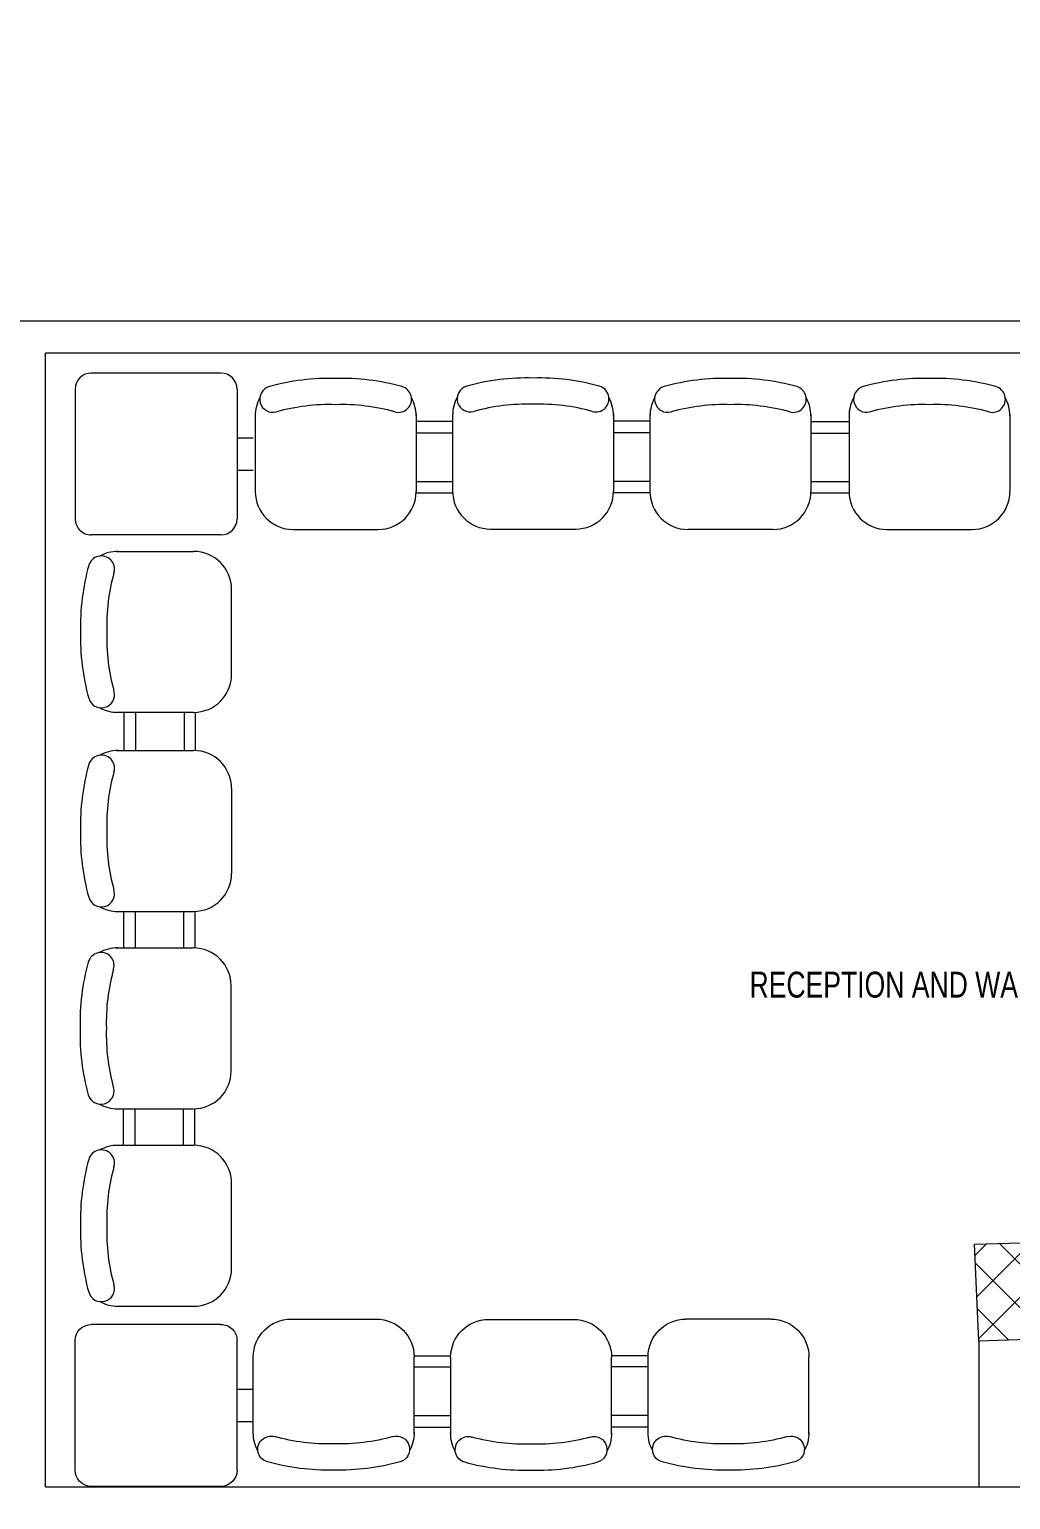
# Model space of a CAD drawing. Header units: millimetres. Extents: x -160614 to 59925, y -157025 to 0.
# Drawn here: x -122458 to -119428, y -109382 to -104843 of the extents above; entities that cross this region are included whole.
import ezdxf
from ezdxf.enums import TextEntityAlignment as Align

# ---------------------------------------------------------------- set-up
doc = ezdxf.new("R2010")
doc.units = ezdxf.units.MM
doc.header["$LTSCALE"] = 8
doc.layers.get('0').update_dxf_attribs({"color": 9, "lineweight": 5})
for name, color, linetype, lineweight in [('72_EGR_BASE_TEXT', 9, 'Continuous', 5), ('72_EGR_EQP_TAG', 9, 'Continuous', 5), ('C-HYDR-CTCH', 9, 'Continuous', 5), ('Hatch', 9, 'Continuous', 5), ('LOADING', 9, 'Continuous', 5), ('Structure', 9, 'Continuous', 5), ('Walls', 9, 'Continuous', 5)]:
    doc.layers.add(name, color=color, linetype=linetype, lineweight=lineweight)
doc.layers.get('0').off()
doc.layers.get('0').freeze()
doc.styles.get("Standard").update_dxf_attribs({"font": 'ARIALUNI.TTF'})
doc.styles.add('X3G_ENTITY_258862', font='swisscl.ttf', dxfattribs={"height": 200})

# ---------------------------------------------------------------- blocks, each defined once
blk = doc.blocks.new('A$C47696aed')
at = {"layer": 'Hatch'}
h = blk.add_hatch(dxfattribs=at)
h.set_pattern_fill('ANSI37', color=256, scale=30)
h.paths.add_polyline_path([(50952.7, 21917.9), (50348.7, 21909.7), (50352.6, 21621.3), (50956.6, 21629.5)])
h.paths.add_polyline_path([(43791.9, 21910.1), (43208.4, 21904.7), (43188.5, 21613.3), (43772, 21618.7)])
h.paths.add_polyline_path([(29414.9, 21902.8), (28815.8, 21898.7), (28810.1, 21605.6), (29409.2, 21609.7)])
h.paths.add_polyline_path([(36600.2, 21904.9), (35999, 21897.4), (35990.7, 21611.8), (36591.9, 21619.3)])
h.paths.add_polyline_path([(22195.7, 21912), (21589.3, 21890.2), (21603.8, 21597.6), (22210.2, 21619.5)])
h.paths.add_polyline_path([(15459.1, 21901.7), (14237.2, 21925.6), (14230.7, 21629.5), (15452.7, 21605.5)])
h.paths.add_polyline_path([(15473.2, 14701.6), (14258.2, 14685.8), (14244.7, 14393.4), (15459.7, 14409.1)])
h.paths.add_polyline_path([(15447.1, 7508.4), (14244, 7492.4), (14238.3, 7199.4), (15441.4, 7215.3)])
h.paths.add_polyline_path([(15465.6, 309.7), (14269, 298.3), (14271.8, 3.8), (15468.5, 15.2)])
h.paths.add_polyline_path([(7830.6, 311.8), (7227.1, 308.1), (7237.7, 22.6), (7841.3, 26.3)])
h.paths.add_polyline_path([(7815.2, 7509.8), (7218.4, 7511.4), (7218.2, 7210.2), (7815.1, 7208.6)])
h.paths.add_polyline_path([(7825.1, 14699.4), (7205.8, 14700.6), (7195.2, 14397.6), (7814.5, 14396.4)])
h.paths.add_polyline_path([(7801.7, 21878.7), (7201.1, 21893.2), (7197.5, 21603.6), (7798.1, 21589.1)])
h.paths.add_polyline_path([(602.6, 21876.9), (0, 21899.6), (1.9, 21611.2), (604.5, 21588.5)])
h.paths.add_polyline_path([(610.4, 7498.6), (8.3, 7491.6), (11.7, 7200), (613.7, 7206.9)])
h.paths.add_polyline_path([(627.9, 303.9), (29.5, 302.9), (34.3, 2.3), (632.7, 3.3)])
h.paths.add_polyline_path([(22214.6, 317.2), (21608.9, 304.3), (21614.6, 3.1), (22220.3, 16)])
h.paths.add_polyline_path([(22208.1, 7509.7), (21613.7, 7492.1), (21615.8, 7195.5), (22210.2, 7213.1)])
h.paths.add_polyline_path([(22199.3, 14717.7), (21600.4, 14710), (21604.4, 14409.9), (22203.4, 14417.6)])
h.paths.add_polyline_path([(29399.7, 14702.4), (28797.7, 14707.1), (28802, 14415), (29403.9, 14410.3)])
h.paths.add_polyline_path([(29403.4, 7519.8), (28799.6, 7502.2), (28813, 7202.1), (29413.1, 7223.2)])
h.paths.add_polyline_path([(29419.5, 303.8), (28815.7, 310.4), (28813.3, 24.7), (29417.2, 18.1)])
h.paths.add_polyline_path([(36618, 314.2), (36020.7, 299.7), (36029.7, 0), (36627, 14.6)])
h.paths.add_polyline_path([(36610.7, 7502.6), (36009.5, 7504.5), (36010.6, 7207.3), (36611.9, 7205.4)])
h.paths.add_polyline_path([(36574.3, 14706.4), (35993.4, 14711.1), (36013.1, 14421.3), (36594, 14416.6)])
h.paths.add_polyline_path([(43777.6, 14705.7), (43180, 14719.4), (43182, 14427.5), (43779.6, 14413.8)])
h.paths.add_polyline_path([(43778.6, 7507.1), (43210.2, 7499.5), (43212, 7205.4), (43780.5, 7213)])
h.paths.add_polyline_path([(43815.7, 310), (43210.4, 307.3), (43211.8, 2.8), (43817, 5.4)])
h.paths.add_polyline_path([(50989.9, 309.5), (50401.9, 325.5), (50388.7, 18.3), (50976.7, 2.3)])
h.paths.add_polyline_path([(50974.1, 7508.9), (50370.9, 7510), (50368.9, 7213.4), (50972.2, 7212.3)])
at = {"layer": 'C-HYDR-CTCH', "color": 4, "flags": 128}
blk.add_lwpolyline([(28813, 7202.1), (28799.6, 7502.2), (29403.4, 7519.8), (29413.1, 7223.2)], close=True, dxfattribs=at)
blk = doc.blocks.new('3 seats beam chair')
at = {"layer": 'LOADING', "ltscale": 20}
for p, q in [((-740534, -1008988.2), (-740317.9, -1008988.2)), ((-740534, -1008988.2), (-740295.5, -1008988.2)), ((-740178.3, -1009367.9), (-740178.3, -1009105.4)), ((-740534, -1009485), (-740295.5, -1009485)), ((-740511, -1009485), (-740511, -1009602.9)), ((-740474.9, -1009485), (-740474.9, -1009602.9)), ((-740325, -1009485), (-740325, -1009602.9)), ((-740290.3, -1009484.9), (-740290.3, -1009602.9)), ((-740534, -1009602.8), (-740295.5, -1009602.8)), ((-740178.3, -1009720), (-740178.3, -1009982.5)), ((-740534, -1010099.7), (-740295.5, -1010099.7)), ((-740534, -1010099.7), (-740317.9, -1010099.7)), ((-740512.3, -1010099.6), (-740512.3, -1010212.3)), ((-740476.2, -1010099.6), (-740476.2, -1010212.3)), ((-740326.3, -1010099.6), (-740326.3, -1010212.3)), ((-740291.5, -1010099.6), (-740291.5, -1010212.4)), ((-740535.3, -1010212.3), (-740319.1, -1010212.3)), ((-740535.3, -1010212.3), (-740296.7, -1010212.3)), ((-740179.5, -1010592), (-740179.5, -1010329.5)), ((-740535.3, -1010709.2), (-740296.7, -1010709.2)), ((-740512.3, -1010821.9), (-740512.3, -1010709.2)), ((-740476.2, -1010821.9), (-740476.2, -1010709.2)), ((-740326.3, -1010821.9), (-740326.3, -1010709.2)), ((-740291.5, -1010821.9), (-740291.5, -1010709.1)), ((-740534, -1010821.8), (-740295.5, -1010821.8)), ((-740534, -1010821.8), (-740317.9, -1010821.8)), ((-740178.3, -1011201.5), (-740178.3, -1010939)), ((-740534, -1011318.7), (-740295.5, -1011318.7))]:
    blk.add_line(p, q, dxfattribs=at)
for centre, radius, start, end in [((-740528.8, -1009105.4), 117.2, 90, 118.9699), ((-740295.5, -1009105.4), 117.2, 0, 90), ((-739957.4, -1009217.1), 687.4, 164.361, 181.6247), ((-740580.4, -1009042.7), 40.5, 344.361, 164.361), ((-739957.4, -1009217.1), 606.4, 164.361, 181.8419), ((-739957.4, -1009256.1), 687.4, 178.3753, 195.639), ((-739957.4, -1009256.1), 606.4, 178.1581, 195.639), ((-740295.5, -1009367.9), 117.2, 270, 0), ((-740580.4, -1009430.5), 40.5, 195.639, 15.639), ((-740528.8, -1009367.9), 117.2, 241.0301, 270), ((-740580.4, -1009657.4), 40.5, 344.361, 164.361), ((-740528.8, -1009720), 117.2, 90, 118.9699), ((-740295.5, -1009720), 117.2, 0, 90), ((-739957.4, -1009831.8), 687.4, 164.361, 181.6247), ((-739957.4, -1009831.8), 606.4, 164.361, 181.8419), ((-739957.4, -1009870.8), 687.4, 178.3753, 195.639), ((-739957.4, -1009870.8), 606.4, 178.1581, 195.639), ((-740295.5, -1009982.5), 117.2, 270, 0), ((-740580.4, -1010045.1), 40.5, 195.639, 15.639), ((-740528.8, -1009982.5), 117.2, 241.0301, 270), ((-740530.1, -1010329.5), 117.2, 90, 118.9699), ((-740296.7, -1010329.5), 117.2, 0, 90), ((-739958.7, -1010441.3), 687.4, 164.361, 181.6247), ((-740581.6, -1010266.9), 40.5, 344.361, 164.361), ((-739958.7, -1010441.3), 606.4, 164.361, 181.8419), ((-739958.7, -1010480.3), 687.4, 178.3753, 195.639), ((-739958.7, -1010480.3), 606.4, 178.1581, 195.639), ((-740296.7, -1010592), 117.2, 270, 0), ((-740581.6, -1010654.6), 40.5, 195.639, 15.639), ((-740530.1, -1010592), 117.2, 241.0301, 270), ((-740580.4, -1010876.4), 40.5, 344.361, 164.361), ((-740528.8, -1010939), 117.2, 90, 118.9699), ((-740295.5, -1010939), 117.2, 0, 90), ((-739957.4, -1011050.8), 687.4, 164.361, 181.6247), ((-739957.4, -1011050.8), 606.4, 164.361, 181.8419), ((-739957.4, -1011089.8), 687.4, 178.3753, 195.639), ((-739957.4, -1011089.8), 606.4, 178.1581, 195.639), ((-740295.5, -1011201.5), 117.2, 270, 0), ((-740580.4, -1011264.1), 40.5, 195.639, 15.639), ((-740528.8, -1011201.5), 117.2, 241.0301, 270)]:
    blk.add_arc(centre, radius, start, end, dxfattribs=at)
at = {"layer": 'LOADING', "ltscale": 10}
blk.add_attdef('NMF0003', text='', height=50, dxfattribs=at).set_placement((-740377, -1009031.1), align=Align.TOP_CENTER)
blk = doc.blocks.new('GF21009T-P')
for p, q in [((0.4002, 0.5), (0, 0.5)), ((-0.0499, 0.4501), (-0.0499, 0.0499)), ((0.4501, 0.4501), (0.4501, 0.0499)), ((0.4501, 0.3), (0.5001, 0.3)), ((0.4501, 0.2), (0.5001, 0.2)), ((0.4002, 0), (0, 0))]:
    blk.add_line(p, q)
for centre, start, end in [((0, 0.4501), 90, 180), ((0.4002, 0.4501), 0, 90), ((0, 0.0499), 180, 270), ((0.4002, 0.0499), 270, 0)]:
    blk.add_arc(centre, 0.0499, start, end)
blk = doc.blocks.new('3seater')
at = {"layer": 'LOADING', "ltscale": 20}
for p, q in [((-958973.1, -382949.7, 0), (-958973.1, -383188.2, 0)), ((-958476.3, -382949.7, 0), (-958476.3, -383188.2, 0)), ((-958476.3, -382949.7, 0), (-958476.3, -383165.8, 0)), ((-958363.6, -382948.4, 0), (-958363.6, -383187, 0)), ((-957866.8, -382948.4, 0), (-957866.8, -383164.5, 0)), ((-957866.8, -382948.4, 0), (-957866.8, -383187, 0)), ((-957754.1, -382949.7, 0), (-957754.1, -383188.2, 0)), ((-957754.1, -382949.7, 0), (-957754.1, -383165.8, 0)), ((-957257.3, -382949.7, 0), (-957257.3, -383188.2, 0)), ((-958476.3, -382971.4, 0), (-958363.6, -382971.4, 0)), ((-958476.3, -383007.5, 0), (-958363.6, -383007.5, 0)), ((-957754.1, -382971.4, 0), (-957866.8, -382971.4, 0)), ((-957754.1, -383007.5, 0), (-957866.8, -383007.5, 0)), ((-958476.3, -383157.4, 0), (-958363.6, -383157.4, 0)), ((-957754.1, -383157.4, 0), (-957866.8, -383157.4, 0)), ((-958476.3, -383192.2, 0), (-958363.5, -383192.2, 0)), ((-957754.1, -383192.2, 0), (-957866.9, -383192.2, 0)), ((-958856, -383305.4, 0), (-958593.5, -383305.4, 0)), ((-958246.5, -383304.2, 0), (-957984, -383304.2, 0)), ((-957374.4, -383305.4, 0), (-957636.9, -383305.4, 0))]:
    blk.add_line(p, q, dxfattribs=at)
for centre, radius, start, end in [((-958918.6, -382903.3, 0), 40.5, 105.639, 285.639), ((-958744.2, -383526.3, 0), 687.4, 88.3753, 105.639), ((-958705.2, -383526.3, 0), 687.4, 74.361, 91.6247), ((-958530.8, -382903.3, 0), 40.5, 254.361, 74.361), ((-958309.1, -382902.1, 0), 40.5, 105.639, 285.639), ((-958134.7, -383525, 0), 687.4, 88.3753, 105.639), ((-958095.7, -383525, 0), 687.4, 74.361, 91.6247), ((-957921.3, -382902.1, 0), 40.5, 254.361, 74.361), ((-957699.6, -382903.3, 0), 40.5, 105.639, 285.639), ((-957525.2, -383526.3, 0), 687.4, 88.3753, 105.639), ((-957486.2, -383526.3, 0), 687.4, 74.361, 91.6247), ((-957311.8, -382903.3, 0), 40.5, 254.361, 74.361), ((-958856, -382954.9, 0), 117.2, 151.0301, 180), ((-958593.5, -382954.9, 0), 117.2, 0, 28.9699), ((-958246.5, -382953.6, 0), 117.2, 151.0301, 180), ((-958134.7, -383525, 0), 606.4, 88.1581, 105.639), ((-958095.7, -383525, 0), 606.4, 74.361, 91.8419), ((-957984, -382953.6, 0), 117.2, 0, 28.9699), ((-957636.9, -382954.9, 0), 117.2, 151.0301, 180), ((-957374.4, -382954.9, 0), 117.2, 0, 28.9699), ((-958744.2, -383526.3, 0), 606.4, 88.1581, 105.639), ((-958705.2, -383526.3, 0), 606.4, 74.361, 91.8419), ((-957525.2, -383526.3, 0), 606.4, 88.1581, 105.639), ((-957486.2, -383526.3, 0), 606.4, 74.361, 91.8419), ((-958856, -383188.2, 0), 117.2, 180, 270), ((-958593.5, -383188.2, 0), 117.2, 270, 0), ((-958246.5, -383187, 0), 117.2, 180, 270), ((-957984, -383187, 0), 117.2, 270, 0), ((-957636.9, -383188.2, 0), 117.2, 180, 270), ((-957374.4, -383188.2, 0), 117.2, 270, 0)]:
    blk.add_arc(centre, radius, start, end, dxfattribs=at)
blk = doc.blocks.new('GF1')
at = {"layer": 'Walls', "color": 9}
for p, q in [((-122607.8, -105742.6), (-116807.8, -105742.6)), ((-122407.8, -109342.6), (-122407.8, -105842.6)), ((-116807.8, -105842.6), (-122407.8, -105842.6)), ((-119525.7, -108892.7, 0), (-119525.7, -109342.6)), ((-122407.8, -109342.6), (-116807.8, -109342.6))]:
    blk.add_line(p, q, dxfattribs=at)
at = {"layer": 'LOADING', "color": 9, "extrusion": (-1.27212e-09, 3.51192e-12, 1), "xscale": 1000, "yscale": 1000, "zscale": 1000, "rotation": 359.9999954191753}
blk.add_blockref('GF21009T-P', (-122266.6, -106403.5, 0), dxfattribs=at)
at = {"layer": 'LOADING', "color": 9, "rotation": 270}
blk.add_blockref('3 seats beam chair', (889558.3, -846564.8, 0), dxfattribs=at)
at = {"layer": 'LOADING', "color": 9}
blk.add_blockref('3 seats beam chair', (618344.8, 902533.9, 0), dxfattribs=at)
at = {"layer": 'LOADING', "color": 9, "extrusion": (-1.27212e-09, -3.51192e-12, 1), "xscale": -1000, "yscale": 1000, "zscale": 1000, "rotation": 180.0000045808248}
blk.add_blockref('GF21009T-P', (-122266.6, -108840.9, 0), dxfattribs=at)
at = {"layer": 'LOADING', "color": 9, "xscale": -1, "rotation": 180}
blk.add_blockref('3seater', (837206.7, -492129.6, 0), dxfattribs=at)
at = {"layer": 'Structure', "color": 9}
blk.add_blockref('A$C47696aed', (-148338.7, -116094.9, 0), dxfattribs=at)
at = {"layer": '72_EGR_BASE_TEXT', "color": 9, "insert": (-119279.5, -107751.8, 0), "char_height": 80, "attachment_point": 2, "style": 'X3G_ENTITY_258862'}
blk.add_mtext('RECEPTION AND WAITING AREA / CARDIOLOGY', dxfattribs=at)

msp = doc.modelspace()

# ---------------------------------------------------------------- block references
at = {"layer": '72_EGR_EQP_TAG'}
msp.add_blockref('GF1', (0, 0), dxfattribs=at)

doc.saveas('drawing.dxf')
